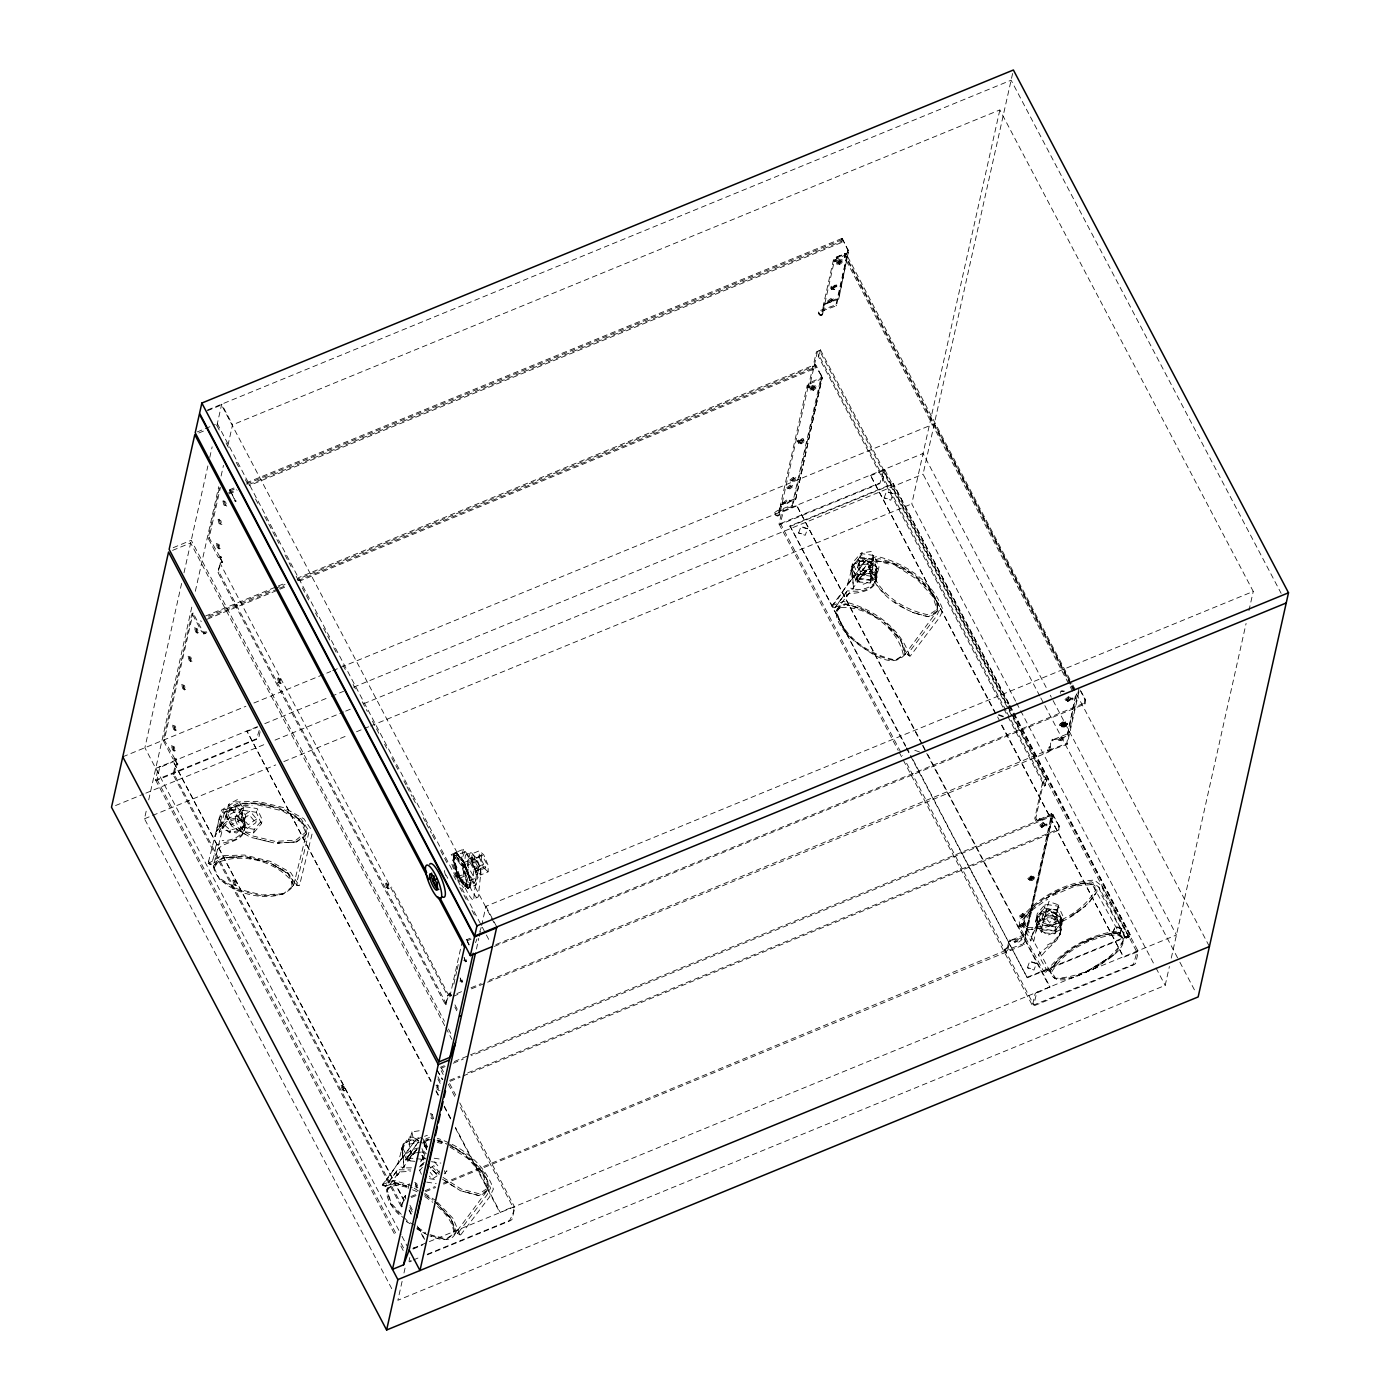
<?xml version="1.0" encoding="UTF-8"?>
<svg xmlns="http://www.w3.org/2000/svg" width="1400" height="1400" viewBox="0 0 1400 1400"><rect width="100%" height="100%" fill="white"/><g stroke="black" fill="none" stroke-linecap="round" stroke-linejoin="round"><path stroke-width="0.75" stroke-dasharray="5 3.75" d="M471.905 860.352L471.923 853.843L479.308 850.815L483.752 854.84L488.18 865.375L488.145 871.867L480.778 874.913L476.315 870.887L471.905 860.352L479.273 857.308L479.308 850.815M480.778 874.913L480.795 868.403L476.385 857.867L471.923 853.843M1062.862 722.19L1066.013 723.012L1062.757 725.585L1059.975 725.48L1059.467 724.517L1062.722 721.945L1065.435 722.085L1062.197 724.657L1059.538 724.5L1062.775 721.928L1066.013 723.012L1062.705 725.62L1060.045 725.462L1063.23 722.907M468.23 887.933L460.145 878.08M206.867 632.625L205.398 633.238L202.755 631.365L193.06 612.99L192.028 613.41L163.258 740.442L172.952 758.817L176.768 759.587L175.928 761.303L177.695 764.628L175.192 765.398L173.11 774.62L401.398 1206.957L405.352 1195.81L405.773 1199.047M219.398 487.812L208.145 538.23L217.822 556.605A2.31 2.1 12.6 0 0 219.835 557.865L221.13 556.43L220.78 559.108L222.548 562.433L220.062 563.202L217.98 572.46L445.48 1004.745L449.505 993.108L450.205 995.942M219.205 832.212C221.742 824.512 229.093 817.6 237.598 818.142L241.797 819.91L244.527 823.865L244.65 829.185C240.818 841.907 226.152 841.137 216.335 845.128L215.565 846.965L217.438 849.712C224.49 840.332 246.277 842.852 244.493 825.878L242.707 822.273C235.62 815.622 224.438 822.587 222.145 830.655L219.205 832.212L225.12 810.145L237.213 803.425L258.475 802.865L282.275 808.64L301.123 818.947L309.137 831.337L297.15 881.3C293.335 885.815 301.315 887.653 300.352 882.07L312.252 833.157M1037.523 915.495L1036.752 927.833L1048.075 935.06L1060.185 929.95L1060.955 917.613L1049.615 910.385L1037.523 915.495L1035.703 932.453L1039.658 920.01L1044.418 916.632L1050.175 915.25L1055.967 916.72L1060.185 921.042L1061.568 927.097C1060.693 935.34 1054.358 941.587 1047.235 945.123M780.325 506.31C782.25 504.752 780.168 507.92 780.483 505.015L807.135 385.77L810.407 382.305L822.202 377.457L795.637 499.555L780.483 505.015M1078.962 691.688L1067.203 744.24L1051.767 749.84C1042.405 756.175 1053.15 743.435 1048.688 747.512M1078.91 688.625L1066.695 743.278L1047.9 750.96L1049.86 746.952M823.375 305.76C825.545 304.29 823.183 307.352 823.55 304.483L833.525 259.525L848.295 252.332L838.705 299.023L824.565 304.412M1060.185 929.95L1060.955 917.613M778.75 512.767L780.36 505.645L778.89 515.2L776.65 515.428L775.04 513.73L778.085 511.508L792.628 506.222L821.852 377.23C821.153 375.183 814.747 362.25 815.762 365.505L815.062 368.428L300.178 580.86M418.723 1140.545L415.485 1138.462L403.358 1143.538L402.535 1155.858L404.197 1167.898L414.4 1167.828M426.51 1149.837L426.79 1145.725L420.332 1141.578M852.933 564.637L852.11 576.975L853.773 589.015C861.28 590.363 869.61 588.525 874.773 582.61L876.89 577.483L876.365 566.843L865.06 559.58L852.933 564.637L847.332 585.183L865.637 560.508L876.977 556.413C905.24 562.923 933.345 581.928 942.97 610.225L939.12 618.065L910.192 656.128L906.797 654.097L900.148 638.837L884.205 622.37M875.543 579.18L876.365 566.843L875.35 580.038L875.543 579.18L863.415 584.238L852.11 576.975L851.9 569.275L853.773 589.015L850.57 588.105M426.493 1149.505L426.79 1145.725L427 1149.977M273.648 807.188C259.017 803.775 235.025 798.192 226.188 814.293L213.395 866.058C216.912 893.095 278.25 908.058 293.545 885.535L306.355 833.788C306.898 820.085 290.832 813.47 280.105 809.27M1098.86 887.163L1101.642 895.178L1125.95 938.35L1098.86 887.163L1091.72 881.878C1064.822 884.205 1035.79 898.1 1021.703 921.428C1022.752 928.637 1028.072 934.342 1030.837 940.887C1033.217 929.425 1042.668 912.922 1056.422 920.08L1059.59 923.685C1065.803 938.683 1048.04 945.648 1041.653 955.903L1038.345 954.8C1046.447 945.227 1066.328 938.962 1059.852 922.547L1055.845 918.382L1050.385 916.86C1038.293 917.683 1032.693 930.422 1030.837 940.887M822.71 378.438L810.915 383.267L808.273 385.928L781.462 506.222M823.428 305.095L822.062 314.808L820.505 315L818.878 313.233L821.905 311.027L836.465 305.777L848.19 249.97L835.957 304.815L821.398 310.065C816.392 310.223 818.457 316.96 822.255 315.175L834.505 260.137L848.803 253.295M807.135 385.77L808.08 387.713L809.497 386.977L817.46 351.4L820.365 349.755L1007.055 704.515M833.35 259.963L834.19 261.852L835.625 261.398L836.57 256.865L846.02 253.593L844.392 257.11L1069.233 684.81M467.355 865.34L468.055 858.97L472.483 857.15L478.345 867.65L477.645 874.02L473.218 875.84L467.355 865.34L471.765 863.52L472.483 857.15M470.4 880.758C473.498 883.505 465.745 891.66 470.383 885.553L470.19 880.495M473.218 875.84L473.918 869.47L468.055 858.97M1045.975 972.055L1046.36 971.512C1063.913 948.115 1092.455 932.803 1121.627 930.738L1129.118 936.985L1125.565 938.175L1129.153 936.583L1101.818 885.903L1094.293 880.075C1065.12 882.122 1036.578 897.435 1019.025 920.85L1020.303 927.92L1042.37 968.94C1043.368 971.6 1045.922 973.507 1048.46 971.023C1065.19 949.375 1091.545 934.43 1119.055 932.558L1126.195 937.825M235.252 501.725L234.868 500.273M1058.873 830.148L1059.013 826.175L1058.873 830.148L462.245 1076.303M808.903 385.227L808.343 386.627L809.497 386.977M835.117 259.42C833.84 263.725 838.793 257.303 834.593 261.817M453.827 860.038L455.577 852.565L451.133 854.718L462.945 864.343L466.952 878.465L461.843 864.798L455.298 854.962L462.945 864.343L467.635 887.95L469.998 886.55L469.805 880.548L464.048 863.887M781.445 506.03L779.782 514.955L777.7 516.093L775.512 515.322L774.707 512.452L777.577 510.545L792.12 505.26L821.345 376.075M808.273 385.928L809.113 387.275M473.725 862.54L474.425 857.867L481.81 854.84L486.343 863.17L485.642 867.843L478.275 870.87L473.725 862.54L481.093 859.512L481.81 854.84M478.275 870.87L478.975 866.197L474.425 857.867M834.505 260.12L835.625 261.398M443.748 1184.155L1024.153 944.685L1052.975 814.538L1023.645 943.722L1008.21 949.392C1003.73 955.15 1004.028 947.695 1007.72 947.485C1008.42 935.778 1013.898 943.075 1025.115 935.62L1052.188 814.503L1051.68 813.54L1037.435 820.523L1035.825 818.108L1043.717 781.34C1045.783 777.157 1046.517 783.983 1044.505 786.188L1046.815 780.08L1012.13 714.157M1004.797 950.215C1010.205 945.35 1002.627 949.392 1005.462 952.542M1004.727 950.792L1004.903 949.743M208.67 861.087C210.7 873.477 216.248 847.035 215.565 846.965M463.733 862.505L460.6 856.905L455.787 852.6M896.123 565.933L917.297 579.53L933.03 596.715L937.352 610.925L905.03 654.36L896.262 660.153C870.327 655.235 842.38 637.455 836.517 610.312L848.523 593.53C859.74 593.285 879.497 590.31 875.805 574.84L873.058 572.058C866.005 569.222 857.745 574.35 855.225 581.087L858.62 580.615L871.028 565.442L859.495 578.462L871.36 562.905L876.523 560.77L890.452 562.695L909.597 572.775L907.585 571.445M470.085 880.233L464.327 863.188L455.262 852.617L453.198 854.315C453.705 866.688 457.713 880.425 467.95 888.23L476.052 884.905L477.925 877.222L471.59 859.407L463.383 849.293L455.262 852.617M838.705 299.023L848.295 252.332M1050.455 747.985C1049.668 734.108 1057 743.33 1067.377 735.053L1076.565 693.49M1067.377 735.053L1076.057 692.528M219.852 556.815L209.178 537.81L220.43 487.392M1070.265 684.39L845.425 256.69L846.02 253.593L1071.892 683.235M181.615 583.433L144.883 747.74L401.047 1234.52M183.995 572.81L207.883 465.938M209.773 457.433L212.153 446.828M216.912 425.53L221.69 404.18L232.54 424.83L227.29 448.298M391.755 1288.682L144.48 818.79L146.825 808.29M148.697 799.89L192.482 604.065M195.335 591.273L218.715 486.71M221.095 476.035L223.475 465.36M404.005 1200.815L173.145 761.25L404.145 1200.203M221.13 556.43L220.29 558.548L222.477 561.54M446.512 1004.325L219.013 572.023C216.79 568.33 224.157 560.7 221.322 562.398M219.293 817.827L215.162 836.343L220.115 826.017L216.195 831.722L223.528 822.01L217.227 827.085L227.57 818.79L232.19 816.707L237.142 816.235L241.78 817.985L245.56 825.108L241.693 812.262L228.48 809.06L219.293 817.827L223.352 829.798L236.565 833.017L245.752 824.25L241.693 812.262L244.807 822.115L244.983 827.68C241.745 836.92 231.315 840.892 222.18 840.648M219.852 824.18L220.465 821.45L230.23 830.043L242.9 826.91L242.287 829.622L229.618 832.773L219.852 824.18L223.352 809.725L236.04 806.575L245.805 815.168L245.193 817.898L235.428 809.305L222.758 812.438L223.352 809.725M225.925 816.55L228.655 804.317L237.493 799.54L243.075 807.817L240.345 820.067L231.507 824.845L225.925 816.55L234.745 811.773L240.345 820.067M430.938 1081.605L246.873 730.975L431.06 1080.993M229.618 832.773L230.23 830.043M235.428 809.305L236.04 806.575M235.095 819.683L235.935 815.938L243.932 806.558L257.11 808.535L262.29 819.91L261.45 823.655L253.47 833.053L240.293 831.058L235.095 819.683L243.093 810.303L243.932 806.558M259.21 730.38L256.585 738.798L157.028 779.433L159.688 767.55L173.005 761.863M260.102 731.727L258.842 737.415A2.73 0.91 -27.8 0 1 256.148 739.532L157.798 779.905A2.73 0.91 -27.8 0 1 155.61 779.782L158.148 768.425A2.73 0.91 -27.8 0 1 160.825 766.29M240.782 820.54L241.623 816.795L250.04 811.108L256.62 819.053L255.78 822.798L247.362 828.485L240.782 820.54L249.2 814.852L255.78 822.798M240.293 831.058L241.115 827.312L235.935 815.938M244.388 830.322L244.65 829.185M244.983 827.68L245.752 824.25M261.45 823.655L256.27 812.28L257.11 808.535M253.47 833.053L254.31 829.308L262.29 819.91M414.908 1161.352L407.348 1160.635L401.415 1149.557L402.01 1146.828L409.342 1136.993L418.81 1137.868M403.358 1143.538L397.757 1164.082L416.062 1139.408L421.733 1137.36M401.415 1149.557L408.73 1139.705L409.342 1136.993M421.435 1152.043L411.197 1153.547L409.098 1144.115L411.845 1131.865L422.082 1130.342M407.348 1160.635L407.942 1157.922L402.01 1146.828M445.48 1004.745L447.545 995.488L449.015 994.56M449.715 995.015L450.258 993.738M449.82 996.8L461.72 943.635M450.923 995.942L451.832 994.84M453.81 984.235L456.645 971.53M457.117 969.413L458.552 963.06M424.865 1154.248L420.595 1161.877L425.477 1155.315M421.435 1174.285L419.703 1170.487L420.543 1166.76L423.203 1163.627M402.098 1281.385L397.863 1300.285L1165.185 985.39L1169.403 966.49M403.97 1272.985L405.37 1266.685M476.438 949.042L478.765 938.333M479.29 936.303L481.162 927.658L479.78 931.525M481.635 925.54L485.923 906.325L1253.245 591.43L999.845 109.918L232.54 424.83M408.993 1261.278L409.832 1257.498M427.368 1254.207L509.67 1220.432C517.773 1204.595 513.817 1205.715 500.273 1212.487L455.49 1127.403M818.545 311.955L820.418 315.438L822.675 314.79M841.942 242.34L842.17 238.332L841.942 242.34L249.235 485.59M1002.908 707.14L818.247 356.23L819.438 350.368L818.965 351.19M1005.97 710.57L819.28 355.81L820.365 349.755M795.637 499.555L822.202 377.457M905.538 746.375L789.985 525.928L893.218 483.577L1008.892 703.413M921.672 743.82L796.635 505.365L921.795 743.207M798.613 532.98L801.01 526.435L807.608 528.745L805.21 535.308L798.613 532.98L805.35 534.695M807.608 528.745L800.87 527.048M995.4 713.562L870.363 475.108L999.6 720.685M873.81 555.45L872.97 559.195L878.168 570.57L870.17 579.95L856.992 577.955L851.812 566.597L852.635 562.852L860.633 553.455L873.81 555.45L879.008 566.825L877.503 573.16L870.17 582.995L856.923 581.753L850.99 570.675L851.602 567.945L858.918 558.11L872.165 559.352L878.097 570.43L870.782 580.282L870.17 582.995M850.99 570.675L858.305 560.822L858.918 558.11M857.483 567.455L858.322 563.71L866.74 558.023L873.32 565.968L872.48 569.712L864.062 575.4L857.483 567.455L865.9 561.75L872.48 569.712M851.812 566.597L859.793 557.2L860.633 553.455M858.69 565.233L861.42 552.983L871.657 551.46L873.758 560.91L871.01 573.16L860.773 574.665L858.69 565.233L868.928 563.71L871.01 573.16M856.992 577.955L857.832 574.227L852.635 562.852M856.923 581.753L857.517 579.04L851.602 567.945M884.153 497.892L886.532 491.33L893.13 493.64L890.75 500.202L884.153 497.892L890.89 499.59M877.503 573.16L871.57 562.065L872.165 559.352M870.17 579.95L871.01 576.205L879.008 566.825M1008.77 704.025L893.218 483.577M893.13 493.64L886.41 491.942M1015.595 701.12L911.785 503.877L999.845 109.918M1039.797 696.01L923.055 474.162L1012.935 72.047M1047.655 750.767L1047.795 749.735M1007.65 947.485C1005.445 950.512 1011.238 943.547 1010.118 940.572M1025.115 935.62L1051.68 813.54M1036.42 917.403L1037.26 913.658L1045.24 904.278L1058.418 906.255L1063.615 917.63L1062.775 921.375L1054.778 930.755L1041.6 928.778L1036.42 917.403L1044.4 908.023L1045.24 904.278M1035.597 921.515L1036.193 918.803L1043.49 908.933L1056.737 910.123L1062.722 921.2L1062.11 923.93L1054.812 933.783L1041.565 932.592L1035.597 921.515L1042.877 911.645L1043.49 908.933M494.323 946.4L1084.913 704.06L1085.035 698.968L1081.062 691.355M1084.913 704.06L1085.053 700.053M1027.39 967.715L1029.788 961.153L1036.368 963.48L1033.987 970.025L1027.39 967.715L1034.127 969.413M1033.638 941.727L1036.752 927.833M1013.967 713.055L1130.535 935.428L1027.303 977.778L910.752 755.405M1042.09 918.26L1042.93 914.515L1051.347 908.828L1057.928 916.773L1057.087 920.517L1048.67 926.205L1042.09 918.26L1050.525 912.572L1057.087 920.517M1041.6 928.778L1042.44 925.033L1037.26 913.658M1042.86 922.792L1048.862 901.583L1058.803 904.96L1056.055 917.21L1052.783 926.17L1042.86 922.792L1046.132 913.833L1056.055 917.21M1041.565 932.592L1042.178 929.863L1036.193 918.803M1036.368 963.48L1029.648 961.765M1011.745 714.262L1136.922 952.105L1133.457 964.408L1033.812 1004.972L1036.56 993.178L1050.017 986.86L927.903 754.81M1062.11 923.93L1056.142 912.852L1056.737 910.123M1054.778 930.755L1055.618 927.01L1063.615 917.63M1054.812 933.783L1055.425 931.07L1062.722 921.2M1112.93 932.61L1115.31 926.065L1121.767 928.988L1119.51 934.92L1112.93 932.61L1115.17 926.678L1121.767 928.988M1136.922 952.105L1123.623 957.215L1000.615 722.628M1171.275 958.09L1246.087 623.438M1248.94 610.628L1253.245 591.43M175 759.028L164.29 740.023L193.06 612.99M176.26 758.625L175.49 760.97L177.678 764.663L176.47 764.593M205.398 633.238L203.735 633.903L204.295 631.89M204.732 633.202L201.722 631.785L192.028 613.41M402.43 1206.538L174.143 774.183L176.225 764.977L177.345 764.907M177.625 763.735L176.75 763.053M177.695 764.628L177.73 763.28M401.398 1206.957L403.498 1197.735L404.95 1196.807M405.352 1195.81L405.65 1197.245M408.152 1188.513L409.588 1182.178M815.062 368.428L815.238 364.525L298.41 577.71M476.052 884.905L467.845 874.79L461.51 856.975L463.383 849.293M468.86 887.215L470.383 880.968M1059.975 934.658L1060.325 933.222M242.287 829.622L245.805 815.168M208.407 862.12L221.532 810.058L234.78 801.99L257.775 801.325L283.553 807.59L303.905 818.79L312.358 831.337M1060.307 691.74L1060.36 693.28M419.037 1147.93C400.382 1150.52 394.38 1173.043 382.533 1184.453L385.787 1186.29L397.793 1169.7L410.743 1169.998M876.89 577.483L875.962 572.845L872.812 569.94C851.865 565.968 844.165 594.79 832.108 605.57L835.363 607.39L847.367 590.817C857.972 591.745 872.988 591.955 876.523 579.233M229.652 491.05L236.18 488.302M396.445 1172.36L397.145 1175.475L400.575 1171.905L410.27 1171.362M846.02 593.46L846.72 596.593L847.438 594.65M1058.803 904.96L1055.513 913.92L1045.59 910.542M454.3 856.17L452.2 861.788L457.293 876.96L464.468 886.515L474.793 882.28L476.91 876.645L471.817 861.472L464.625 851.918L454.3 856.17L461.492 865.707L466.585 880.898L464.468 886.515M464.625 851.918L462.525 857.553L467.6 872.725L474.793 882.28M475.562 942.655L476.963 938.945M1008.192 948.553L1008.56 947.572M1121.908 928.375L1119.65 934.308L1113.053 931.998M1052.38 739.988L1052.013 740.968L1052.188 739.218M397.145 1175.475L417.2 1149.033M409.045 1159.498L405.65 1159.97L418.828 1141.175M450.065 1147.072L467.705 1158.413L483.455 1175.615L487.76 1189.807L455.455 1233.243C451.133 1243.445 437.57 1239.07 429.852 1235.885M905.03 654.36C890.067 672.315 862.19 647.045 849.433 636.37C841.225 629.597 826.788 607.722 845.303 604.52C870.048 609.84 901.075 626.727 905.03 654.36L900.725 640.15M213.395 866.058L217.472 861.07L223.282 857.92L244.703 856.608L269.465 862.628L288.12 873.688L291.97 879.183L293.545 885.535L282.572 894.582L261.678 895.86L237.527 889.98L219.345 879.218L213.395 866.058L223.282 857.92M257.495 804.843L282.275 810.863L300.93 821.923L306.355 833.788L304.762 836.605L296.45 841.925L275.03 843.22L250.267 837.2L231.612 826.157L226.188 814.293L236.075 806.155L252.14 805.175M450.275 995.75L451.185 994.805L451.692 995.767M397.005 1170.557L385.123 1186.763M846.597 591.675L834.697 607.88M821.345 374.99L821.87 376.845M454.335 1061.515L1052.975 814.538L1059.52 826.945M848.137 250.723C847.053 247.905 833.7 221.847 847.788 249.532L848.697 250.74M418.442 1141.805L405.65 1159.97M1085.035 698.968L1085.56 700.84M416.062 1139.408L382.34 1184.837L385.35 1186.64L382.358 1184.995M865.637 560.508L831.915 605.955L834.925 607.758L831.933 606.113M823.55 304.483L838.197 298.06M909.808 656.145L907.445 654.36L936.39 616.298L940.205 608.44C931.087 582.347 905.205 564.76 879.025 558.653L868.403 562.293L855.225 581.087M1052.59 895.615L1075.252 886.06L1092.227 884.503L1123.342 940.38C1109.062 963.305 1081.483 977.498 1054.743 978.373L1049.965 971.32C1064.245 948.395 1091.825 934.203 1118.565 933.328C1135.172 945.262 1103.252 962.203 1094.87 968.24C1083.653 972.72 1055.057 990.15 1049.965 971.32L1057.612 960.645L1056.895 961.608M822.062 314.808L820.523 314.947M397.863 1173.533L386.942 1189.195L391.248 1203.405L406.998 1220.59L425.53 1232.507M1052.188 814.503L1037.89 821.485L1035.93 821.048L1034.793 818.528L1042.685 781.778L1044.592 779.275L1046.623 779.712M233.94 498.54L230.3 489.668L229.705 490.963M1094.642 894.845L1095.92 893.025L1088.36 903.262L1090.023 901.32M214.06 867.65L217.7 862.54C241.885 852.53 274.067 860.633 291.113 880.39L292.215 886.637M836.465 257.338L844.812 253.523M1049.965 971.32L1023.627 922.495L1032.868 909.545L1047.655 899.097M856.468 578.358L868.403 562.293M846.72 596.593L858.62 580.615M424.235 1140.807L423.36 1141.98L426.09 1147.457L427.123 1147.038L425.967 1142.925L423.447 1141.858M1036.105 924.507L1039.658 920.01M416.692 1149.207L409.92 1157.345L417.13 1149.207M464.188 885.15L459.725 878.115L453.793 860.335M419.703 1170.487L422.38 1167.373M444.238 1173.847L446.898 1170.733L446.075 1174.46L444.342 1170.68M203.735 633.903L204.225 632.24M406.892 1157.24L415.94 1150.538M455.823 853.038L454.3 854.7L454.3 859.303M467.39 941.028L466.83 939.645M423.535 1164.205L417.498 1168.195M1032.78 908.53C1028.142 913.08 1020.46 920.15 1024.608 927.132L1028.405 929.53C1055.145 928.672 1082.707 914.48 1096.987 891.538C1096.743 879.13 1079.767 883.663 1072.278 886.06M413.07 1249.062L422.87 1244.81M420.438 1165.587L425.197 1161.493M1058.995 825.09L1058.943 826.928M1064.14 954.887L1062.11 956.62L1069.075 951.422M296.45 841.925L306.355 833.788M453.198 854.315L458.045 877.433L467.95 888.23L469.998 886.55L458.045 877.433L453.39 860.317L461.51 856.975M1067.132 723.327L1063.895 725.9L1061.252 725.742L1063.877 725.918L1067.132 723.345L1064.49 723.17L1061.252 725.742L1061.743 726.74L1065.015 724.097L1067.658 724.255L1064.507 723.135L1061.358 726.005M861.122 576.415L865.97 573.37L871.815 573.108L876.067 577.43L876.102 581.227M411.547 1155.297L416.395 1152.252M1060.045 725.462L1063.283 722.89L1065.943 723.048M836.202 261.783L839.457 259.21L842.1 259.368L842.608 260.33L839.352 262.902L836.202 261.783L838.845 261.94L842.1 259.368M836.71 262.745L839.965 260.172L842.608 260.33M836.447 263.392L839.702 260.82L842.363 260.977L842.87 261.94L839.615 264.512L836.447 263.392L839.108 263.55L842.363 260.977M836.955 264.355L840.21 261.783L842.87 261.94M833.665 288.365L830.515 287.245L833.77 284.672L836.92 285.793L833.577 288.61L830.935 288.435L831.425 289.398L834.085 289.572L837.34 287L834.173 285.863L837.34 287M830.935 288.435L834.278 285.635L836.92 285.793M836.413 284.83L833.157 287.402L830.515 287.245M831.425 289.398L834.68 286.842M827.383 301.227L830.637 298.655L833.28 298.795L833.788 299.757L830.532 302.33L827.383 301.227L830.043 301.368L833.28 298.795M827.89 302.19L831.145 299.618L833.788 299.757M809.358 387.887L812.613 385.315L815.255 385.455L815.762 386.418L812.508 388.99L809.358 387.887L812 388.027L815.255 385.455M809.865 388.85L813.12 386.277L815.762 386.418M810.197 389.217L813.452 386.645L816.095 386.785L816.602 387.765L813.347 390.32L810.197 389.217L812.84 389.358L816.095 386.785M810.705 390.18L813.96 387.608L816.602 387.765M800.45 442.19L797.317 441.088L800.555 438.515L803.197 438.655L803.705 439.618L798.77 443.572L798.262 442.61L803.197 438.655M797.825 442.05L801.08 439.477L803.705 439.618M798.262 442.61L800.905 442.767L804.16 440.195L804.668 441.158L801.413 443.73L798.77 443.572M789.898 480.043L793.153 477.47L795.795 477.627L796.303 478.59L793.048 481.162L789.898 480.043L792.54 480.2L795.795 477.627M790.405 481.005L793.66 478.433L796.303 478.59M786.73 487.812L789.985 485.24L792.628 485.38L793.135 486.343L789.88 488.915L786.73 487.812L789.372 487.952L792.628 485.38M787.238 488.775L790.492 486.202L793.135 486.343M782.582 503.16L786.642 499.957L789.95 500.133L790.457 501.095L786.398 504.298L782.582 503.16L785.89 503.335L789.95 500.133M783.09 504.123L787.15 500.92L790.457 501.095M1064.998 699.457L1068.252 696.885L1070.913 697.06L1071.42 698.023L1068.165 700.595L1064.998 699.457L1068.165 700.595M1065.505 700.42L1068.76 697.847L1071.42 698.023M1070.178 697.742L1073.328 698.863L1070.072 701.418L1067.43 701.278L1066.922 700.315L1070.913 697.06M1067.43 701.278L1070.685 698.705L1073.328 698.863M1072.82 697.9L1069.582 700.455L1066.922 700.315M1058.12 739.69L1061.375 737.117L1064.017 737.258L1064.525 738.22L1061.27 740.793L1058.12 739.69L1060.763 739.83L1064.017 737.258M1058.627 740.653L1061.882 738.08L1064.525 738.22M1039.675 825.282L1042.93 822.71L1045.572 822.867L1046.08 823.83L1042.825 826.403L1039.675 825.282L1042.825 826.403M1040.182 826.245L1043.438 823.673L1046.08 823.83M1044.138 823.778L1047.27 824.88L1044.033 827.452L1041.39 827.312L1040.882 826.35L1045.572 822.867M1041.39 827.312L1044.645 824.74L1047.27 824.88M1046.763 823.918L1043.507 826.49L1040.882 826.35M1027.74 878.692L1030.995 876.12L1033.638 876.26L1034.145 877.24L1030.89 879.795L1027.74 878.692L1030.382 878.832L1033.638 876.26M1028.248 879.655L1031.502 877.082L1034.145 877.24M1028.825 879.55L1032.08 876.977L1034.722 877.117L1035.23 878.08L1031.975 880.653L1028.825 879.55L1031.467 879.69L1034.722 877.117M1029.332 880.512L1032.587 877.94L1035.23 878.08M1019.375 916.125L1022.63 913.553L1025.273 913.692L1025.78 914.655L1022.525 917.227L1019.375 916.125L1022.017 916.265L1025.273 913.692M1019.882 917.087L1023.137 914.515L1025.78 914.655M1018.255 926.275L1021.51 923.703L1024.135 923.842L1024.66 924.805L1021.405 927.377L1018.255 926.275L1020.898 926.415L1024.135 923.842M1018.762 927.238L1022.017 924.665L1024.66 924.805M1014.108 941.64L1018.167 938.42L1021.475 938.595L1021.983 939.558L1017.905 942.778L1014.108 941.64L1017.398 941.815L1021.475 938.595M1014.615 942.602L1018.675 939.382L1021.983 939.558M1061.76 726.705L1064.403 726.863L1067.64 724.29L1064.385 726.88L1061.743 726.74L1064.998 724.133L1067.517 724.08M1065.505 722.05L1062.127 724.675L1059.467 724.517M1082.812 907.97L1085.525 905.87L1069.898 916.808L1077.195 911.96M208.18 863.59L221.498 855.697L244.493 855.032L270.27 861.298L290.623 872.497L299.145 885.553L296.188 884.8L299.25 885.727M808.08 387.713L816.428 351.82L819.455 350.49L1008.14 708.977M230.178 491.4L230.3 489.668M219.835 557.865L221.638 557.392M174.982 760.077L176.768 759.587M844.41 254.118L846.195 254.013M177.8 764.19L176.085 764.383M443.24 1183.193L1008.21 949.392L1011.22 950.023M489.177 980.333L1051.26 748.895L1054.252 749.543M1009.942 939.803L1009.75 941.553C1010.608 940.748 1010.555 940.73 1009.75 941.553M781.025 504.49L795.13 498.593M824.88 304.727L824.075 303.94M211.383 864.378L208.32 863.468L211.558 864.255L223.93 857.133L245.193 856.572L268.993 862.347L287.84 872.655L295.925 884.765M1094.87 968.24L1114.085 954.66L1123.097 942.025L1122.205 937.265L1117.112 934.903C1091.825 936.337 1064.438 949.865 1051.575 972.212L1056.23 979.072L1072.767 977.567L1094.87 968.24L1072.767 977.567M256.62 819.053L248.185 824.758L241.623 816.795M873.32 565.968L864.903 571.655L858.322 563.71M430.447 1167.932L433.808 1165.658L440.387 1173.62M439.547 1171.013L432.81 1175.562L430.168 1172.377M437.027 1175.895L431.97 1179.307L429.328 1176.123M1057.928 916.773L1049.51 922.46L1042.93 914.515M872.06 577.535L871.535 576.503L872.97 579.635L870.205 574.262L868.822 566.895L877.608 561.102L891.485 564.725M836.517 610.312L845.303 604.52M937.352 610.925L928.567 616.718L912.275 612.378L914.69 613.095M423.64 1142.873L428.033 1139.985M386.942 1189.195L395.727 1183.403L409.605 1187.025M487.76 1189.807L478.992 1195.6L462.683 1191.26L465.115 1191.977M435.4 1201.847L451.15 1219.033L455.455 1233.243L446.688 1239.035L430.027 1234.678M466.778 854.28L465.395 855.173L462.752 879.043L463.523 883.767A18.672 4.795 67.7 0 0 472.395 899.623L478.205 896.91L480.83 873.04L480.06 868.298A18.672 4.795 67.7 0 0 471.205 852.46L466.778 854.28A18.672 4.795 67.7 0 1 475.65 870.117L476.403 874.86L473.778 898.73L472.395 899.623M471.205 852.46L469.823 853.352L467.18 877.222L467.95 881.965A18.672 4.795 67.7 0 0 476.805 897.803M235.007 500.588L236.338 501.077L235.27 501.637M454.58 853.178L455.577 852.565M437.203 1070.65L442.908 1079.645M203.63 632.66L206.36 631.663M1047.987 897.19L1046.57 898.012L1055.653 892.832L1054.043 893.742M1057.07 892.028C1044.418 899.203 1029.98 906.868 1023.855 920.833L1028.51 927.71C1054.585 926.852 1081.465 913.01 1095.395 890.663L1094.502 885.885L1089.392 883.523L1080.695 883.837L1069.477 886.795L1057.07 892.028L1063.283 889.403M814.87 364.648L815.762 365.505L297.185 579.46M1052.52 814.747L1053.43 815.605L471.398 1055.722M842.03 239.68L246.277 484.155M1060.745 691.18L1064.227 691.005M1126.16 938.227L1129.153 936.583M243.075 807.817L234.255 812.595L228.655 804.317M841.733 238.543L247.468 482.423M1084.597 942.06L1093.627 938.35L1090.267 939.68M1056.685 923.195L1051.033 925.592M420.77 1160.233L425.967 1158.062M205.52 616.035L276.185 586.863M278.215 586.04L284.27 583.538M208.39 616.087L272.965 589.452M274.977 588.613L285.075 584.447M208.81 617.383L277.463 589.067M279.475 588.227L285.53 585.725M297.658 580.738L814.555 367.465M207.287 619.185L277.97 590.03M279.983 589.19L286.037 586.688M194.495 627.76L197.278 628.74L198.433 632.835L197.4 633.273L195.633 631.872L194.495 627.76L196.245 629.16L197.4 633.273M188.037 656.233L190.838 657.195L191.975 661.308L190.942 661.727L189.192 660.345L188.037 656.233L189.805 657.633L190.942 661.727M181.633 684.495L184.433 685.475L185.57 689.587L184.537 690.008L182.787 688.608L181.633 684.495L183.4 685.895L184.537 690.008M172.428 725.165L175.227 726.145L176.365 730.24L175.332 730.678L173.582 729.278L172.428 725.165L174.195 726.565L175.332 730.678M163.258 740.442L164.29 740.023M171.412 745.71L174.195 746.69L175.35 750.803L174.317 751.222L172.55 749.822L171.412 745.71L173.162 747.11L174.317 751.222M173.11 774.62L174.143 774.183M232.785 880.372L235.585 881.335L236.723 885.447L235.69 885.867L233.94 884.485L232.785 880.372L235.585 881.335M233.94 884.485L236.723 885.447M341.127 1085.525L343.91 1086.505L345.065 1090.6L344.033 1091.038L342.265 1089.638L341.127 1085.525L342.877 1086.925L344.033 1091.038M342.877 1086.925L343.91 1086.505M342.265 1089.638L345.065 1090.6M440.23 1067.342L444.255 1065.68M441.088 1068.235L445.13 1066.555M453.215 1063.23L463.312 1059.065M439.197 1090.618L437.185 1089.322L436.555 1085M449.645 1080.328L459.725 1076.18M467.775 1072.855L1058.347 829.185M450.153 1081.29L460.233 1077.142M414.75 1182.3L416.762 1183.595L417.918 1187.707L415.118 1186.727M410.918 1196.528L416.973 1194.025M425.058 1190.7L435.155 1186.517M411.425 1197.49L417.48 1194.987M425.565 1191.663L435.662 1187.498M207.638 409.955L1011.115 80.203L1281.14 593.337M207.428 410.725L221.515 404.95L490.577 916.23M197.207 431.935L215.32 424.498M198.8 433.002L204.838 430.535M229.25 489.895L235.322 487.41M228.498 492.94L236.6 489.615M248.727 484.627L841.435 241.377M229.005 493.903L237.108 490.577M222.827 501.008L225.61 501.988L226.765 506.1L223.982 505.12L222.827 501.008L224.578 502.407M217.998 519.54L220.78 520.52L221.918 524.633L219.135 523.653L217.998 519.54L219.748 520.94M173.162 547.697L191.258 540.278L444.377 1021.248M172.567 550.375L190.662 542.955L444.797 1025.868M208.145 538.23L209.178 537.81M216.265 543.497L219.048 544.477L220.185 548.59L219.153 549.01L217.403 547.61L216.265 543.497L218.015 544.898L219.153 549.01M221.095 562.782L220.062 563.202L447.545 995.488L448.577 995.067L391.703 887.005M217.98 572.46L219.013 572.023M818.247 356.23L819.28 355.81M277.445 678.178L280.227 679.14L281.382 683.253L280.35 683.673L278.6 682.29L277.445 678.178L279.195 679.56L280.35 683.673M279.195 679.56L280.227 679.14M278.6 682.29L281.382 683.253M122.763 756.822L245.91 706.282M253.907 703.01L330.697 671.492M332.727 670.653L338.783 668.168M340.795 667.345L934.325 423.762L1071.368 684.197M155.75 768.39L259.192 725.935M264.793 723.642L329.402 697.113M331.415 696.29L343.543 691.32M353.64 687.173L923.055 453.477L1046.185 687.47M246.75 731.587L257.303 727.265M796.495 505.977L783.178 511.683L780.43 523.477L902.545 755.528M870.24 475.72L883.523 470.61L1006.653 704.585M778.89 512.242C782.46 514.832 774.218 517.405 774.707 512.452M789.845 526.54L893.077 484.19M115.535 805.56L143.798 793.975M145.827 793.135L266.945 743.435M275.03 740.11L343.665 711.952M345.678 711.113L351.733 708.628M363.842 703.657L923.055 474.162M144.48 818.79L150.535 816.305M152.565 815.465L275.73 764.925M283.815 761.6L348.425 735.087M356.493 731.762L368.62 726.793M370.632 725.97L911.785 503.877M385.402 883.312L388.185 884.275L389.322 888.387L388.308 888.825L386.54 887.425L385.402 883.312L387.152 884.712L388.308 888.825M387.152 884.712L388.185 884.275M386.54 887.425L389.322 888.387M463.47 862.75L471.59 859.407M476.385 857.867L483.752 854.84M461.843 864.798L463.505 864.115M461.492 865.707L471.817 861.472M478.975 866.197L486.343 863.17M473.918 869.47L478.345 867.65M457.293 876.96L467.6 872.725M451.815 864.22L456.942 877.887L458.605 877.205L467.95 888.23M480.795 868.403L488.18 865.375M476.315 870.887L483.7 867.843L488.145 871.867M459.725 878.115L467.845 874.79M469.805 880.548L477.925 877.222M456.89 993.58L462.945 991.095M471.03 987.77L481.11 983.64M1024.608 934.658L1010.905 940.257M1027.443 977.165L1130.675 934.815M413.175 1248.222L427.297 1242.43M429.328 1241.608L1176.438 934.99L1050.263 695.205M413.315 1259.965L419.335 1257.498M427.227 1254.82L509.53 1221.045A2.73 0.91 -27.8 0 0 512.225 1218.928L514.762 1207.553A2.73 0.91 -27.8 0 0 512.575 1207.43M844.392 257.11L845.425 256.69M466.2 939.89L470.242 938.227M467.058 940.783L471.1 939.137M495.845 944.597L1084.405 703.097M463.75 960.523L466.532 961.485L465.395 957.373M459.865 980.998L462.648 981.96L461.51 977.847M453.25 996.31L461.335 993.002M471.415 988.855L1048.565 752.028M822.57 314.598L823.043 312.095L821.957 311.727M1066.888 734.09L1052.993 739.707M832.108 605.57L843.465 601.475C871.71 607.985 899.815 626.99 909.44 655.288L907.042 654.378M424.567 1136.328L427.402 1135.295M382.533 1184.453L393.89 1180.358L411.74 1185.748M411.32 1260.788L410.322 1260.735M834.872 607.355L845.512 603.715L863.87 609.298M425.915 1138.76L429.45 1137.535M385.297 1186.237L395.92 1182.597L412.248 1187.568M449.505 993.108L448.42 994.49M395.727 1183.403C377.213 1186.605 391.65 1208.48 399.858 1215.27M405.457 1195.337L404.355 1196.72M821.082 375.148L815.168 365.785M1058.75 825.247L1052.835 815.885M1041.11 928.358L1031.432 929.11L1032.64 929.145M425.058 1140.055L428.767 1139.477M1105.842 934.5L1117.182 933.502L1114.33 933.73M425.967 1140.493L431.165 1139.565M873.758 560.91L863.503 562.415L861.42 552.983M418.023 1140.703L413.928 1141.315L411.845 1131.865M409.098 1144.115L419.352 1142.592M1062.32 690.988L1061.428 691.197L1064.123 691.495M228.638 857.587L225.995 857.798L239.348 856.94M291.095 842.24L294.385 842.048L277.41 842.975L280.385 842.905M283.658 893.673L262.238 894.985L237.475 888.965L218.803 877.923M434.63 1201.27L450.573 1217.72L457.222 1232.98L460.6 1235.01L489.545 1196.947L493.395 1189.108C485.082 1164.293 461.685 1146.023 437.325 1138.305M797.317 441.088L799.942 441.227M804.16 440.195L801.517 440.037L804.668 441.158M1042.877 911.645L1056.142 912.852M1042.178 929.863L1055.425 931.07M858.305 560.822L871.57 562.065M857.517 579.04L870.782 580.282M408.73 1139.705L418.197 1140.597M407.942 1157.922L421.207 1159.165M220.938 562.188L222.162 562.695M859.793 557.2L872.97 559.195M857.832 574.227L871.01 576.205M1044.4 908.023L1057.595 910L1062.775 921.375M1042.44 925.033L1055.618 927.01M243.093 810.303L256.27 812.28M241.115 827.312L254.31 829.308M434.192 1158.22L441.717 1159.358M431.463 1161.685L440.877 1163.102M429.502 1178.695L437.027 1179.832M426.773 1182.142L436.188 1183.578M1048.46 971.023L1045.975 968.852L1038.345 954.8M436.993 1140.773L446.303 1143.783M406.892 1187.252L397.162 1185.24L390.25 1186.5L386.96 1190.875L391.16 1204.735L402.675 1217.3M780.517 523.548L880.075 482.912L883.523 470.61M221.602 560.858L222.548 562.468M268.852 841.715L256.463 838.705M250.898 858.113L248.57 857.553L263.27 861.122M849.923 605.727L847.438 605.097L859.18 608.142M400.348 1184.61L397.863 1183.98L405.895 1185.957M437.29 1142.4L441.91 1143.608M431.165 1235.797L445.2 1239.472L453.758 1233.82C453.617 1221.062 443.328 1211.368 434.28 1203.58M400.977 1166.987L404.197 1167.898L402.325 1148.158L402.535 1155.858L412.23 1162.087M438.06 1140.755L446.547 1144.097M437.623 1140.02L445.988 1142.575M1052.362 740.32L1053.168 740.758M998.672 714.63L1005.27 716.957M998.533 715.242L1005.13 717.57M914.795 750.312L919.73 752.045M1128.89 937.108L1104.582 893.935L1101.818 885.903M245.612 834.452L236.267 828.923M449.383 1145.34L460.023 1151.658L458.01 1150.328M412.562 1189.773L418.215 1192.293M274.137 865.392L286.248 872.62L283.465 870.923M427.158 1234.765L416.938 1228.99M422.24 1151.99L424.83 1153.513M457.468 1233.26L460.215 1235.028M869.102 612.745L866.95 611.415L879.69 619.553M904.767 608.492L894.18 601.685M455.192 1187.375L444.605 1180.568M447.825 1143.135L468.16 1156.207L484.085 1172.658L490.56 1188.163L486.815 1195.197L457.87 1233.26L459.97 1234.748L452.97 1218.35L437.203 1202.005M452.218 1146.6C461.195 1150.712 508.025 1186.483 478.992 1195.6L460.477 1190.77L441.963 1178.87M443.082 1177.47L461.142 1189.072L479.185 1193.78L487.76 1188.127L487.008 1181.163L481.915 1171.957L483.49 1174.618M424.743 1193.43L435.767 1200.517M414.225 1188.233L419.527 1191.645M424.463 1194.725L432.933 1200.168M424.83 1196.545L432.793 1202.303M409.955 1223.705L406.507 1221.483L409.08 1223.443M416.832 1228.115L425.442 1233.645M298.9 819.298C279.877 806.19 253.172 798.227 231.157 808.097L227.535 813.19L232.803 824.758L251.002 835.538L275.152 841.4L296.03 840.122L305.672 832.195L304.588 825.93L298.567 818.983L300.335 820.96M427.262 1196.597L430.115 1198.435M456.19 852.758L463.61 861.735M1062.513 725.41L1062.373 725.165M198.433 632.835L196.665 631.435L195.528 627.34M191.975 661.308L190.225 659.907L189.07 655.812M185.57 689.587L183.82 688.188L182.665 684.075M176.365 730.24L174.615 728.858L173.46 724.745M175.35 750.803L173.582 749.403L172.445 745.29M466.532 961.485L464.782 960.102L463.627 955.99M462.648 981.96L460.898 980.578L459.76 976.465M438.83 1086.19L437.062 1084.79L438.217 1088.903L439.967 1090.303M436.03 1085.21L437.797 1086.61L438.935 1090.722M430.727 1117.795L432.495 1119.195L431.34 1115.082M427.123 1147.038L425.355 1145.638L424.217 1141.525M424.322 1146.057L426.09 1147.457M417.918 1187.707L416.15 1186.307L415.012 1182.195M225.015 504.7L226.765 506.1M220.168 523.233L221.918 524.633M220.185 548.59L218.435 547.19L217.298 543.077M915.985 577.413C926.502 584.71 950.67 610.645 928.567 616.718C902.632 611.8 874.685 594.02 868.822 566.895M466.41 1156.295L482.317 1172.43M467.915 886.988L461.23 878.745M884.94 593.985L877.065 585.392M432.25 1170.015L435.365 1172.868M888.913 627.253L898.958 638.4L896.788 635.845M439.338 1206.135L449.383 1217.283L447.213 1214.745M423.483 1150.957L426.23 1153.722M432.127 1166.655L439.215 1174.408M427.49 1164.275L437.99 1175.737M931.892 593.548C917.822 577.028 897.067 558.197 873.81 561.925L870.52 566.317C876.225 592.76 903.49 610.102 928.778 614.898L937.335 609.245L936.583 602.262L931.49 593.075L933.065 595.735M434.648 1161.913L438.602 1166.69M456.767 853.265L463.452 861.508M1118.565 933.328L1123.342 940.38M1023.627 922.495L1028.405 929.53M456.942 877.887L463.488 887.722M450.52 995.803L449.82 994.542M1036.332 819.788L1037.873 820.33L1039.885 818.387L1040.392 819.35M471.765 863.52L477.645 874.02M230.213 490.787L235.27 500.43M481.093 859.512L485.642 867.843M422.59 1138.235L426.545 1145.62M423.973 1144.64L426.93 1150.188M792.12 505.26L792.628 506.222M1023.645 943.722L1024.153 944.685M780.08 510.23L780.587 511.192M1005.358 951.317L1005.847 952.245M200.725 620.725L201.232 621.688M437.308 1070.178L442.225 1079.54M204.067 632.923L204.575 633.885M437.955 1076.775L440.773 1082.148M437.868 1078.998L440.685 1084.352M175.612 758.59L176.12 759.553M175.455 759.273L175.963 760.235M409.938 1205.26L412.86 1210.773M409.885 1207.517L412.79 1213.03M1080.03 690.077L1084.79 699.125M1072.908 685.16L1074.938 689.045M1072.382 686.122L1075.428 691.898M1076.443 693.84L1209.425 946.54M1070.877 683.778L845.233 254.713M1071.892 685.72L1073.922 689.587M1071.28 686.332L1074.342 692.125M1070.248 686.753L1073.31 692.562M835.957 304.815L836.465 305.777M1066.695 743.278L1067.203 744.24M1040.812 697.935L1043.858 703.727M1044.873 705.653L1178.87 960.295M1179.885 962.22L1196.125 993.09M823.9 309.75L824.407 310.713M1048.408 750.803L1048.898 751.747M1016.61 703.062L1019.655 708.855M1020.67 710.798L1155 966.053M1156.015 967.977L1165.185 985.39M1009.908 705.337L1012.953 711.113M1009.785 705.95L1012.83 711.725M1013.845 713.668L1130.535 935.428M884.852 469.91L1007.983 703.903M1008.998 705.827L1012.042 711.637M1013.058 713.562L1138.235 951.422M1008.07 706.44L1011.115 712.215M1007.685 706.528L1010.73 712.32M1009.155 710.903L1012.2 716.695M1013.215 718.62L1045.678 780.308M1006.985 712.495L1010.03 718.27M1011.045 720.212L1045.538 785.75M1003.922 709.065L1006.967 714.84M1007.983 716.765L1044.505 786.188M1001.507 725.165L1123.623 957.215M813.452 386.645L813.96 387.608M1042.93 822.71L1043.438 823.673M810.407 382.305L810.915 383.267M812.84 389.358L813.347 390.32M1030.995 876.12L1031.502 877.082M800.905 442.767L801.413 443.73M1030.382 878.832L1030.89 879.795M793.153 477.47L793.66 478.433M1022.63 913.553L1023.137 914.515M792.54 480.2L793.048 481.162M1022.017 916.265L1022.525 917.227M922.828 745.15L926.887 752.885M922.688 745.762L1049.877 987.472M789.985 525.928L905.678 745.762M906.692 747.705L909.738 753.48M906.553 748.317L909.597 754.093M910.613 756.017L1027.303 977.778M906.623 763.262L1033.812 1004.972M779.117 524.16L898.17 750.4M899.203 752.343L902.248 758.135M903.262 760.077L1032.5 1005.655M485.923 906.325L496.79 926.958M491.593 918.172L494.637 923.947M217.332 423.675L481.302 925.312M482.317 927.238L485.363 933.03M486.377 934.955L490.438 942.672M216.895 425.582L219.957 431.375M226.047 442.96L230.108 450.695M236.215 462.28L240.275 469.998M245.368 479.657L249.428 487.392M255.535 498.977L259.595 506.713M264.67 516.372L271.793 529.883M272.808 531.825L278.915 543.41M285.005 554.995L291.113 566.58M296.188 576.24L298.217 580.108M302.295 587.843L310.415 603.295M315.507 612.955L317.537 616.805M323.627 628.407L329.735 639.992M333.795 647.71L336.84 653.52M342.947 665.105L347.007 672.822M353.115 684.425L356.16 690.218M362.267 701.803L367.342 711.462M372.418 721.122L380.555 736.575M384.615 744.293L386.662 748.16M391.738 757.82L397.845 769.405M403.935 781.008L405.965 784.858M406.98 786.8L412.072 796.46M413.088 798.385L417.148 806.102M423.255 817.705L425.285 821.572M426.3 823.497L431.375 833.157M432.39 835.082L436.467 842.817M440.527 850.535L448.665 865.988M453.74 875.648L455.77 879.515M459.847 887.233L467.968 902.685M472.045 910.42L475.09 916.212M446.075 875.105L447.755 878.29M467.32 941.062L469.157 944.562M467.215 941.535L469.052 945.035M220.465 556.395L220.972 557.358M220.308 557.077L220.815 558.04M454.948 1004.85L457.852 1010.363M454.877 1007.108L456.82 1010.783M448.438 1028.983L451.483 1034.775M445.812 1027.793L451.903 1039.377M441.473 1068.078L443.502 1071.945M449.61 1083.547L455.718 1095.15M459.795 1102.885L514.745 1207.307M441.175 1070.685L443.205 1074.553M448.298 1084.23L455.42 1097.757M460.512 1107.435L513.433 1207.99M436.152 1090.653L439.215 1096.462M444.29 1106.123L451.412 1119.668M436.012 1091.265L438.06 1095.132M444.168 1106.735L451.29 1120.28M455.35 1128.015L500.133 1213.1M409.238 1209.88L411.267 1213.748M418.39 1227.275L425.512 1240.82M409.098 1210.493L411.127 1214.36M417.235 1225.962L425.373 1241.432M402.01 1236.358L408.152 1248.047M156.94 779.345L397.092 1235.71M401.17 1243.445L404.215 1249.255M155.627 780.045L395.78 1236.41M400.873 1246.07L403.918 1251.88M839.702 260.82L840.21 261.783M1068.252 696.885L1068.76 697.847M836.133 257.303L836.64 258.265M839.108 263.55L839.615 264.512M833.577 288.61L834.085 289.572M230.265 823.2L231.123 824.827L227.797 820.715L226.188 814.293M464.59 863.625L467.653 870.905L466.567 868.157M288.12 873.688L293.545 885.535M459.883 876.155L454.72 861.665M479.273 857.308L483.7 867.843M455.56 868.403L459.148 876.977M464.8 864.097L470.085 878.99M453.39 860.317L458.605 877.205M451.15 1219.033L455.455 1233.243M421.995 1148.63L425.145 1159.043M422.188 1155.438L423.553 1159.97M467.915 871.465L469.963 878.605M415.73 1184.015L416.885 1188.127M342.16 1085.105L343.297 1089.217M233.818 879.952L235.69 885.867M464.363 957.792L465.5 961.905M460.477 978.267L461.615 982.38M386.435 882.892L387.572 887.005M278.477 677.758L279.632 681.87M223.86 500.588L225.733 506.52M219.03 519.12L220.885 525.053M836.57 256.865L836.798 258.668M1060.763 918.47L1061.568 927.097M412.965 1248.45A2.73 0.91 -27.8 0 1 414.225 1247.803M411.18 1261.4A2.73 0.91 -27.8 0 1 409.203 1261.715M882.683 470.05A2.73 0.91 -27.8 0 1 884.87 470.173L882.332 481.53A2.73 0.91 -27.8 0 1 879.637 483.665L781.288 524.02A2.73 0.91 -27.8 0 1 779.1 523.898L781.637 512.54A2.73 0.91 -27.8 0 1 784.315 510.423M1037.715 991.917A2.73 0.91 -27.8 0 0 1035.02 994.035L1032.483 1005.41A2.73 0.91 -27.8 0 0 1034.67 1005.533L1133.02 965.16A2.73 0.91 -27.8 0 0 1135.715 963.042L1138.252 951.685A2.73 0.91 -27.8 0 0 1136.065 951.545M445.637 875.35A8.907 2.292 67.7 0 1 444.308 869.663M839.825 607.617L836.535 611.992C842.24 638.452 869.505 655.795 894.775 660.59L903.333 654.938C898.03 628.285 866.863 605.133 839.825 607.617M1114.085 954.66L1084.79 972.72L1114.085 954.66M432.373 1114.663L430.623 1113.263L431.76 1117.375L433.527 1118.757L432.373 1114.663M422.485 1156.435L421.96 1155.385L423.395 1158.517L422.485 1156.435"/><path stroke-width="1.5" d="M437.43 882.262L436.415 886.83L433.072 880.442L434.07 875.892M475.44 953.278L409.185 1249.972L403.55 1264.83L392.49 1269.362L438.27 1064.578L168.543 552.038L111.493 807.222L386.61 1330L1198.155 996.94L1288.507 592.778L1013.39 70L201.845 403.06L199.57 413.262L474.67 936.04L1286.215 602.98M455.56 1042.51L449.925 1057.368L438.865 1061.9L464.502 947.205L438.043 896.91M386.61 1330L397.863 1279.6L122.763 756.822M492.468 946.54L470.347 955.623L474.548 936.898L199.395 414.033L195.213 432.757L426.703 872.655M474.67 936.04L476.945 925.837L201.845 403.06M403.55 1264.83L449.33 1060.028L454.948 1045.17M449.925 1057.368L473.183 953.278M496.79 926.958L419.983 1270.517L409.132 1249.885M416.727 1218.123L434.473 1139.775M435.435 1135.54L437.342 1127.07M438.305 1122.835L440.23 1114.382M441.192 1110.148L443.1 1101.678M444.062 1097.443L445.498 1091.09L444.465 1091.51M433.072 880.442L436.783 878.92M476.945 925.837L1288.507 592.778M474.548 936.898L496.668 927.815M438.27 1064.578L449.33 1060.028M397.863 1279.6L1209.425 946.54M459.707 1016.295L460.74 1015.875M439.898 897.733L470.347 955.623M428.873 879.497L194.775 434.665L169.138 549.36L438.865 1061.9M438.848 889.35A8.907 2.292 67.7 0 1 433.475 882.858A8.907 2.292 67.7 0 1 431.707 873.11M429.695 864.22A18.147 4.655 67.7 0 1 442.12 880.075A18.147 4.655 67.7 0 1 442.277 896.822M429.905 877.957A8.907 2.292 67.7 0 0 436.783 890.225A8.907 2.292 67.7 0 0 434.053 877.642A8.907 2.292 67.7 0 0 429.905 877.957M426.108 873.81A18.147 4.655 67.7 0 0 440.09 898.817A18.147 4.655 67.7 0 0 434.543 873.197A18.147 4.655 67.7 0 0 426.108 873.81"/></g></svg>
